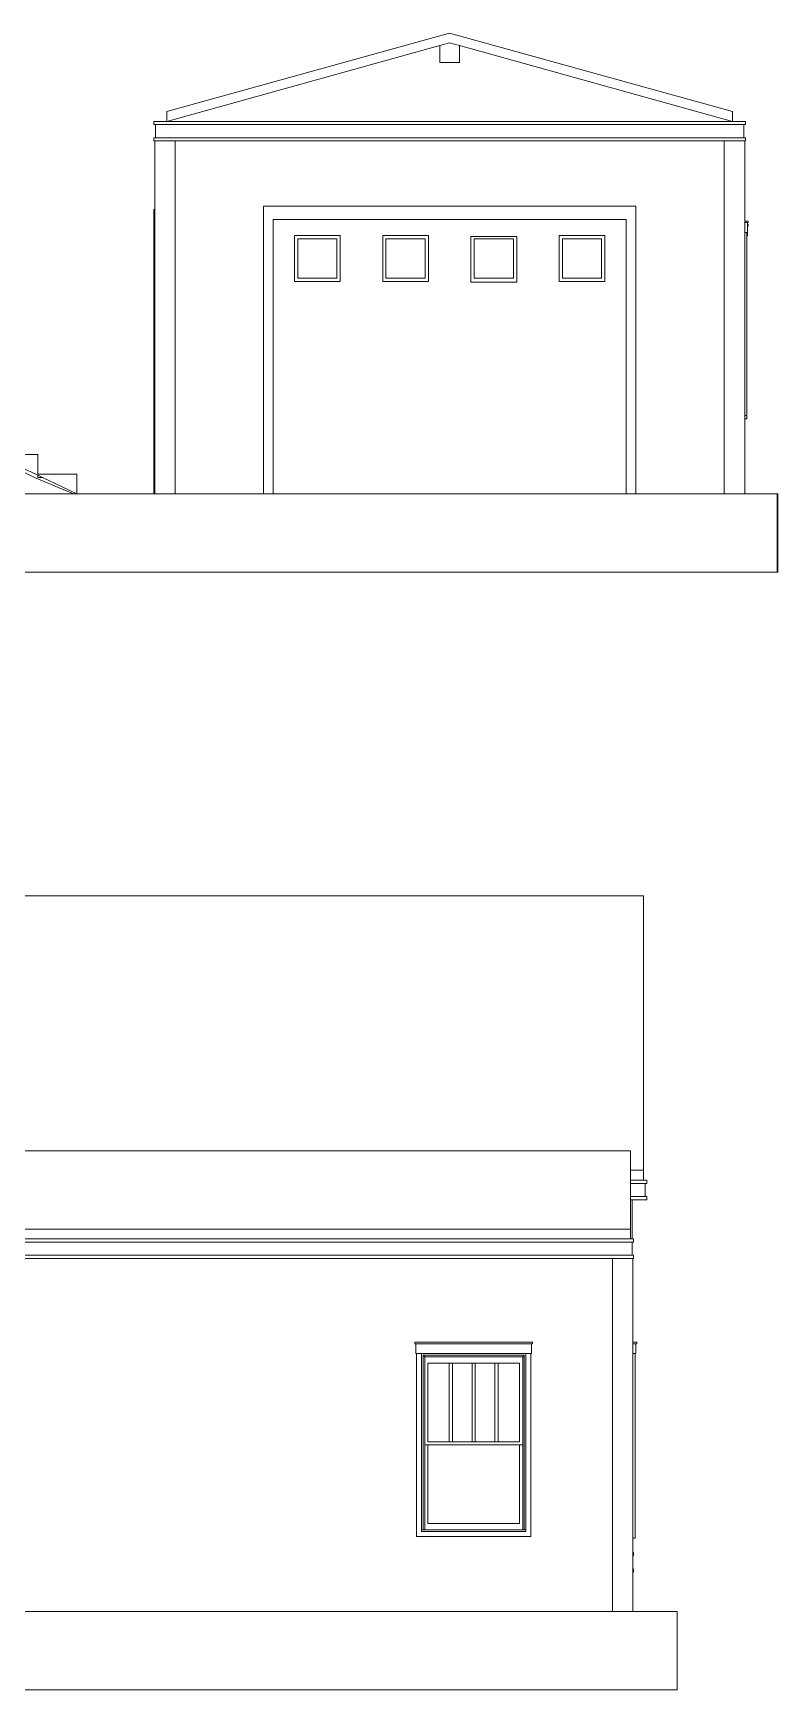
# Model space of a CAD drawing. Header units: metres. Extents: x 12.2 to 77.2, y 18.8 to 35.5.
# Drawn here: x 71.39 to 77.17, y 19.69 to 32.57 of the extents above; entities that cross this region are included whole.
import ezdxf

# ---------------------------------------------------------------- set-up
doc = ezdxf.new("R2010")
doc.units = ezdxf.units.M
doc.layers.add('0inne_gulv', color=7, linetype='Continuous', lineweight=13)

# ---------------------------------------------------------------- blocks, each defined once
blk = doc.blocks.new('One bedroom house rs')
for p, q in [((4.06, 0.584), (1.863, -0.026)), ((6.257, -0.026), (4.06, 0.584)), ((3.984, 0.487), (1.863, -0.102)), ((4.06, 0.508), (3.984, 0.487)), ((3.984, 0.355), (3.984, 0.487)), ((4.06, 0.508), (4.137, 0.487)), ((4.137, 0.487), (6.257, -0.102)), ((4.137, 0.355), (4.137, 0.487)), ((3.984, 0.355), (4.137, 0.355)), ((1.762, -0.127), (1.762, -0.102)), ((1.863, -0.102), (1.762, -0.102)), ((1.774, -0.127), (1.762, -0.127)), ((1.774, -0.229), (1.774, -0.127)), ((6.346, -0.127), (1.774, -0.127)), ((1.863, -0.102), (1.863, -0.026)), ((1.863, -0.102), (6.257, -0.102)), ((6.257, -0.102), (6.257, -0.026)), ((6.257, -0.102), (6.359, -0.102)), ((6.346, -0.229), (6.346, -0.127)), ((6.346, -0.127), (6.359, -0.127)), ((6.359, -0.127), (6.359, -0.102)), ((1.774, -0.229), (1.762, -0.229)), ((1.762, -0.254), (1.762, -0.229)), ((1.762, -0.254), (1.768, -0.254)), ((1.768, -0.254), (1.927, -0.254)), ((1.768, -0.788), (1.768, -0.254)), ((6.346, -0.229), (1.774, -0.229)), ((1.927, -0.254), (6.194, -0.254)), ((1.927, -2.998), (1.927, -0.254)), ((6.194, -0.254), (6.194, -2.998)), ((6.194, -0.254), (6.353, -0.254)), ((6.346, -0.229), (6.359, -0.229)), ((6.353, -0.254), (6.359, -0.254)), ((6.353, -0.877), (6.353, -0.254)), ((6.359, -0.254), (6.359, -0.229)), ((5.508, -0.762), (2.613, -0.762)), ((2.613, -0.762), (2.613, -2.998)), ((5.508, -2.998), (5.508, -0.762)), ((1.768, -0.788), (1.762, -0.788)), ((1.762, -2.998), (1.762, -0.788)), ((1.768, -2.998), (1.768, -0.788)), ((2.689, -0.864), (5.432, -0.864)), ((2.689, -0.864), (2.689, -2.998)), ((5.432, -0.864), (5.432, -2.998)), ((6.353, -0.877), (6.381, -0.877)), ((6.353, -0.889), (6.353, -0.877)), ((6.353, -0.889), (6.375, -0.889)), ((6.353, -0.966), (6.353, -0.889)), ((6.375, -0.889), (6.381, -0.889)), ((6.375, -0.903), (6.375, -0.889)), ((6.381, -0.889), (6.381, -0.877)), ((2.854, -0.99), (3.209, -0.99)), ((2.854, -1.346), (2.854, -0.99)), ((2.879, -1.016), (3.184, -1.016)), ((2.879, -1.016), (2.879, -1.32)), ((3.184, -1.016), (3.184, -1.32)), ((3.209, -0.99), (3.209, -1.346)), ((3.54, -0.99), (3.895, -0.99)), ((3.54, -1.346), (3.54, -0.99)), ((3.565, -1.016), (3.87, -1.016)), ((3.565, -1.016), (3.565, -1.32)), ((3.87, -1.016), (3.87, -1.32)), ((3.895, -0.99), (3.895, -1.346)), ((4.225, -0.997), (4.581, -0.997)), ((4.225, -1.352), (4.225, -0.997)), ((4.251, -1.016), (4.556, -1.016)), ((4.251, -1.016), (4.251, -1.32)), ((4.556, -1.016), (4.556, -1.32)), ((4.581, -0.997), (4.581, -1.352)), ((5.267, -0.99), (4.911, -0.99)), ((4.911, -0.99), (4.911, -1.346)), ((5.241, -1.016), (4.937, -1.016)), ((4.937, -1.016), (4.937, -1.32)), ((5.241, -1.32), (5.241, -1.016)), ((5.267, -1.346), (5.267, -0.99)), ((6.353, -0.966), (6.369, -0.966)), ((6.353, -2.388), (6.353, -0.966)), ((6.369, -0.966), (6.375, -0.966)), ((6.369, -0.992), (6.369, -0.966)), ((6.369, -0.992), (6.375, -0.992)), ((6.369, -2.388), (6.369, -0.992)), ((6.375, -0.903), (6.381, -0.903)), ((6.375, -0.916), (6.375, -0.903)), ((6.375, -0.916), (6.381, -0.916)), ((6.375, -0.966), (6.375, -0.916)), ((6.375, -0.992), (6.375, -0.966)), ((6.381, -0.916), (6.381, -0.903)), ((3.209, -1.346), (2.854, -1.346)), ((2.879, -1.32), (3.184, -1.32)), ((3.895, -1.346), (3.54, -1.346)), ((3.565, -1.32), (3.87, -1.32)), ((4.581, -1.352), (4.225, -1.352)), ((4.251, -1.32), (4.556, -1.32)), ((4.911, -1.346), (5.267, -1.346)), ((4.937, -1.32), (5.241, -1.32)), ((6.353, -2.388), (6.369, -2.388)), ((6.353, -2.414), (6.353, -2.388)), ((6.353, -2.414), (6.369, -2.414)), ((6.353, -2.998), (6.353, -2.414)), ((6.369, -2.388), (6.369, -2.414)), ((0.554, -2.693), (0.859, -2.693)), ((0.859, -2.845), (0.859, -2.693)), ((0.529, -2.718), (0.834, -2.871)), ((0.572, -2.718), (0.859, -2.854)), ((0.834, -2.871), (1.138, -2.998)), ((0.859, -2.845), (1.164, -2.845)), ((0.859, -2.854), (0.895, -2.871)), ((0.859, -2.854), (0.859, -2.871)), ((0.895, -2.871), (0.859, -2.871)), ((0.895, -2.871), (1.164, -2.998)), ((1.164, -2.998), (1.164, -2.845)), ((1.138, -2.998), (0.25, -2.998)), ((1.164, -2.998), (1.138, -2.998)), ((1.762, -2.998), (1.164, -2.998)), ((1.768, -2.998), (1.762, -2.998)), ((1.927, -2.998), (1.768, -2.998)), ((2.613, -2.998), (1.927, -2.998)), ((2.689, -2.998), (2.613, -2.998)), ((5.432, -2.998), (2.689, -2.998)), ((5.508, -2.998), (5.432, -2.998)), ((5.508, -2.998), (6.194, -2.998)), ((6.194, -2.998), (6.353, -2.998)), ((6.61, -2.998), (6.353, -2.998)), ((6.604, -2.998), (6.61, -2.998)), ((6.604, -3.607), (6.604, -2.998)), ((6.61, -2.998), (6.61, -3.607)), ((-10.109, -3.607), (6.61, -3.607)), ((6.61, -3.607), (6.604, -3.607))]:
    blk.add_line(p, q)
blk = doc.blocks.new('One bedroom house bk')
for p, q in [((4.323, 2.48), (-8.554, 2.48)), ((4.323, 2.48), (4.323, 0.347)), ((4.222, 0.499), (-2.103, 0.499)), ((4.222, 0.347), (4.222, 0.499)), ((4.222, 0.347), (4.323, 0.347)), ((4.222, 0.27), (4.222, 0.347)), ((4.222, 0.245), (4.222, 0.27)), ((4.222, 0.27), (4.323, 0.27)), ((4.323, 0.27), (4.323, 0.347)), ((4.323, 0.27), (4.349, 0.27)), ((4.349, 0.245), (4.349, 0.27)), ((4.336, 0.245), (4.222, 0.245)), ((4.222, 0.143), (4.222, 0.245)), ((4.336, 0.143), (4.222, 0.143)), ((4.222, 0.118), (4.222, 0.143)), ((4.336, 0.143), (4.336, 0.245)), ((4.336, 0.245), (4.349, 0.245)), ((4.349, 0.143), (4.336, 0.143)), ((4.349, 0.118), (4.349, 0.143)), ((4.222, 0.118), (4.235, 0.118)), ((4.222, -0.111), (4.222, 0.118)), ((4.235, -0.187), (4.235, 0.118)), ((4.235, 0.118), (4.349, 0.118)), ((-2.103, -0.111), (4.222, -0.111)), ((4.222, -0.187), (4.222, -0.111)), ((-2.115, -0.212), (4.235, -0.212)), ((-2.103, -0.187), (4.222, -0.187)), ((4.235, -0.187), (4.222, -0.187)), ((4.247, -0.187), (4.235, -0.187)), ((4.235, -0.314), (4.235, -0.212)), ((4.235, -0.212), (4.247, -0.212)), ((4.247, -0.212), (4.247, -0.187)), ((-2.115, -0.314), (4.235, -0.314)), ((-1.963, -0.339), (4.082, -0.339)), ((4.082, -0.339), (4.241, -0.339)), ((4.082, -3.082), (4.082, -0.339)), ((4.235, -0.314), (4.247, -0.314)), ((4.241, -0.339), (4.247, -0.339)), ((4.241, -0.989), (4.241, -0.339)), ((4.247, -0.339), (4.247, -0.314)), ((3.461, -0.988), (2.546, -0.988)), ((2.546, -1.001), (2.546, -0.988)), ((2.553, -1.001), (2.546, -1.001)), ((2.553, -1.077), (2.553, -1.001)), ((3.454, -1.001), (2.553, -1.001)), ((3.454, -1.077), (3.454, -1.001)), ((3.461, -1.001), (3.454, -1.001)), ((3.461, -1.001), (3.461, -0.988)), ((4.241, -0.989), (4.271, -0.989)), ((4.241, -1.001), (4.241, -0.989)), ((4.241, -1.001), (4.265, -1.001)), ((4.241, -1.077), (4.241, -1.001)), ((4.265, -1.077), (4.265, -1.001)), ((4.265, -1.001), (4.271, -1.001)), ((4.271, -1.001), (4.271, -0.989)), ((2.559, -1.077), (2.553, -1.077)), ((2.559, -1.077), (2.559, -2.499)), ((2.597, -1.077), (2.559, -1.077)), ((2.597, -1.077), (2.597, -2.448)), ((3.409, -1.077), (2.597, -1.077)), ((2.61, -2.448), (2.61, -1.09)), ((2.623, -1.102), (2.61, -1.09)), ((2.61, -1.09), (3.397, -1.09)), ((2.623, -1.102), (3.385, -1.102)), ((2.623, -1.788), (2.623, -1.102)), ((2.648, -1.763), (2.648, -1.153)), ((2.648, -1.153), (2.813, -1.153)), ((2.813, -1.153), (2.813, -1.763)), ((2.813, -1.153), (2.838, -1.153)), ((2.838, -1.153), (2.838, -1.763)), ((2.838, -1.153), (2.991, -1.153)), ((2.991, -1.153), (2.991, -1.763)), ((2.991, -1.153), (3.016, -1.153)), ((3.016, -1.153), (3.016, -1.763)), ((3.016, -1.153), (3.169, -1.153)), ((3.169, -1.153), (3.169, -1.763)), ((3.169, -1.153), (3.194, -1.153)), ((3.194, -1.153), (3.359, -1.153)), ((3.194, -1.153), (3.194, -1.763)), ((3.359, -1.153), (3.359, -1.763)), ((3.385, -1.102), (3.397, -1.09)), ((3.385, -1.102), (3.385, -1.788)), ((3.397, -1.09), (3.397, -2.448)), ((3.409, -1.077), (3.409, -2.448)), ((3.41, -1.077), (3.409, -1.077)), ((3.448, -1.077), (3.41, -1.077)), ((3.41, -2.461), (3.41, -1.077)), ((3.448, -2.499), (3.448, -1.077)), ((3.454, -1.077), (3.448, -1.077)), ((4.241, -1.077), (4.258, -1.077)), ((4.241, -2.513), (4.241, -1.077)), ((4.258, -1.077), (4.265, -1.077)), ((4.258, -1.077), (4.258, -2.513)), ((2.623, -2.448), (2.623, -1.788)), ((2.623, -1.788), (2.648, -1.788)), ((2.813, -1.763), (2.648, -1.763)), ((2.648, -2.398), (2.648, -1.788)), ((2.648, -1.788), (3.359, -1.788)), ((2.838, -1.763), (2.813, -1.763)), ((2.991, -1.763), (2.838, -1.763)), ((3.016, -1.763), (2.991, -1.763)), ((3.169, -1.763), (3.016, -1.763)), ((3.194, -1.763), (3.169, -1.763)), ((3.359, -1.763), (3.194, -1.763)), ((3.359, -1.788), (3.359, -2.398)), ((3.359, -1.788), (3.385, -1.788)), ((3.385, -1.788), (3.385, -2.448)), ((3.359, -2.398), (2.648, -2.398)), ((2.559, -2.499), (3.448, -2.499)), ((2.61, -2.448), (2.597, -2.448)), ((2.597, -2.448), (2.597, -2.461)), ((2.597, -2.461), (3.41, -2.461)), ((2.623, -2.448), (2.61, -2.448)), ((3.385, -2.448), (2.623, -2.448)), ((3.397, -2.448), (3.385, -2.448)), ((3.397, -2.448), (3.409, -2.448)), ((3.409, -2.448), (3.409, -2.45)), ((4.241, -2.513), (4.258, -2.513)), ((4.241, -2.625), (4.241, -2.513)), ((4.241, -2.625), (4.247, -2.625)), ((4.241, -2.651), (4.241, -2.625)), ((4.241, -2.651), (4.247, -2.651)), ((4.241, -2.752), (4.241, -2.651)), ((4.247, -2.625), (4.247, -2.651)), ((4.247, -2.752), (4.241, -2.752)), ((4.241, -2.778), (4.241, -2.752)), ((4.241, -2.778), (4.247, -2.778)), ((4.241, -3.082), (4.241, -2.778)), ((4.247, -2.752), (4.247, -2.778)), ((4.082, -3.082), (-1.963, -3.082)), ((4.082, -3.082), (4.241, -3.082)), ((4.241, -3.082), (4.586, -3.082)), ((4.586, -3.082), (4.586, -3.692)), ((-8.974, -3.692), (4.586, -3.692))]:
    blk.add_line(p, q)

msp = doc.modelspace()

# ---------------------------------------------------------------- block references
at = {"layer": '0inne_gulv'}
for name, p in [('One bedroom house rs', (70.562, 31.986)), ('One bedroom house bk', (71.805, 23.382))]:
    msp.add_blockref(name, p, dxfattribs=at)

doc.saveas('drawing.dxf')
